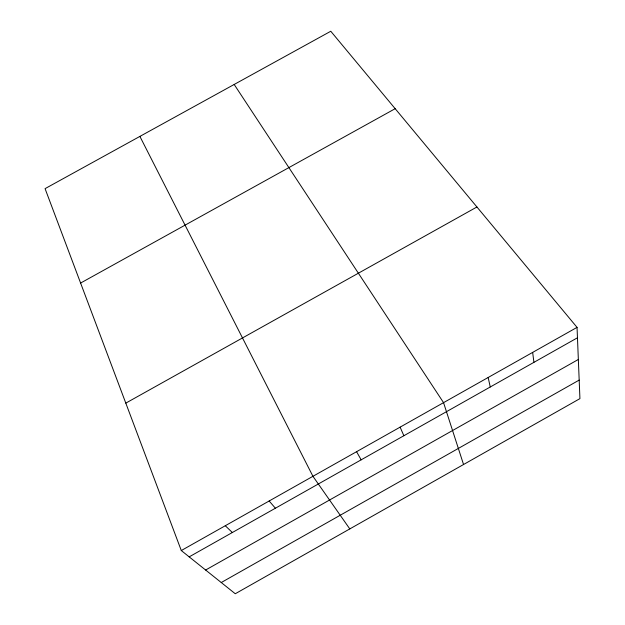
<?xml version="1.0" encoding="UTF-8"?>
<svg xmlns="http://www.w3.org/2000/svg" width="625" height="625" viewBox="0 0 625 625"><rect width="100%" height="100%" fill="white"/><g stroke="black" fill="none" stroke-linecap="round" stroke-linejoin="round"><path stroke-width="0.94" d="M221.25 582.531L579.18 380.094M181.289 550.547L577.047 327.367L330.773 31.25L45.07 188.641L181.289 550.547L235.273 593.75L579.93 398.625L577.047 327.367M189.188 556.867L577.469 337.773M205.633 570.023L578.344 359.469M125.805 403.125L476.93 206.984M80.609 283.047L395.18 108.688M225.289 525.734L232.344 532.516M269.172 500.992L275.391 508.227M349.797 528.914L312.938 476.305L139.891 136.406M234.18 84.461L443.547 402.648L463.547 464.516M356.586 451.695L361.148 459.836M400.125 427.141L403.859 435.734M488.164 377.492L490.25 386.984M532.664 352.391L533.914 362.352"/></g></svg>
